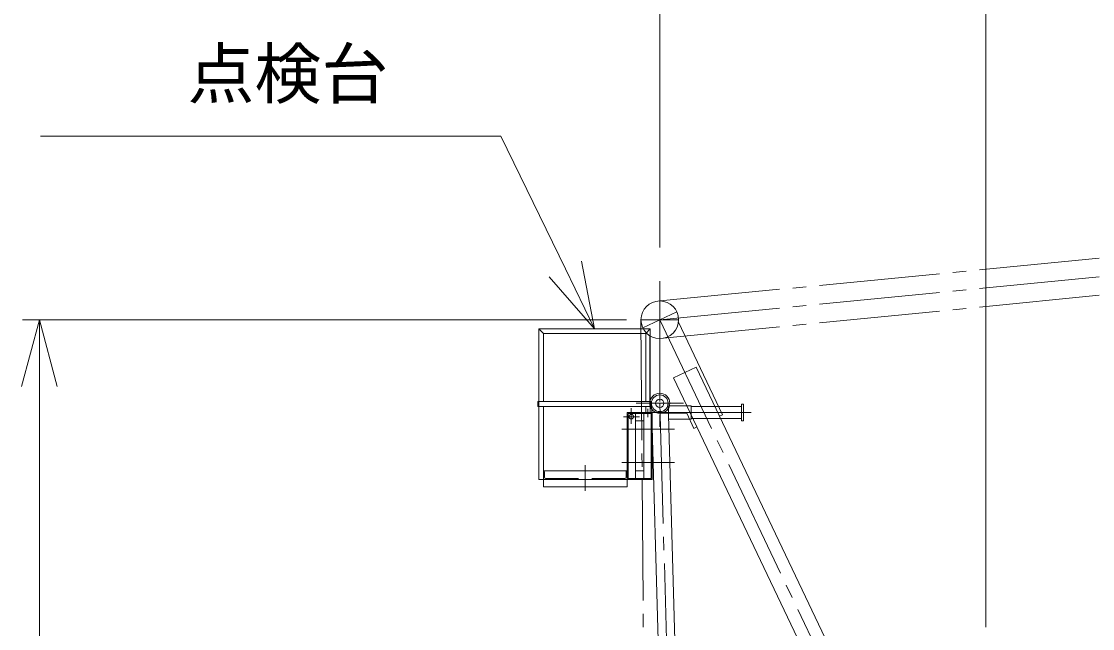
# Model space of a CAD drawing. Units: millimetres, scale not verified. Extents: x -26129 to 8851, y -24624 to 27521.
# Drawn here: x -25719 to -19314, y 6022 to 9656 of the extents above; entities that cross this region are included whole.
import ezdxf
from ezdxf.enums import TextEntityAlignment as Align

# ---------------------------------------------------------------- set-up
doc = ezdxf.new("R2010")
doc.units = ezdxf.units.MM
doc.header["$LTSCALE"] = 80
doc.linetypes.add('CHAIN2', pattern=[12, 9, -1, 1, -1])
doc.linetypes.add('DASHED2', pattern=[3, 2, -1])
for name, color, linetype, lineweight in [('0-4_05 寸法', 7, 'Continuous', 18), ('0-5_10 当社外形線', 3, 'Continuous', 18), ('0-6_12 当社中心線', 3, 'CHAIN2', 18), ('0-7_13 当社破線', 3, 'DASHED2', 18), ('0-A_30 関連外形線', 6, 'Continuous', 18)]:
    doc.layers.add(name, color=color, linetype=linetype, lineweight=lineweight)
doc.styles.add('ＭＳ ゴシック', font='')
doc.styles.get('ＭＳ ゴシック').set_extended_font_data('MS Gothic')

msp = doc.modelspace()

# ---------------------------------------------------------------- linework, layer by layer
at = {"layer": '0-4_05 寸法'}
for p, q in [((-21901.74, 8302.11), (-21901.74, 9957.16)), ((-19951.74, 6030.55), (-19951.74, 9957.16)), ((-22101.74, 7870.57), (-25711.61, 7870.57)), ((-25611.61, 7870.57), (-25611.61, 7470.57)), ((-25611.61, 4270.54), (-25611.61, 7470.57))]:
    msp.add_line(p, q, dxfattribs=at)
for points in [[(-22291.58, 7815.57), (-22466.5, 8175.3), (-22852.21, 8968.47), (-25605.54, 8968.47)], [(-22370.12, 8222.17), (-22291.58, 7815.57), (-22562.89, 8128.43)], [(-25718.79, 7470.57), (-25611.61, 7870.57), (-25504.43, 7470.57)]]:
    msp.add_lwpolyline(points, dxfattribs=at)
at = {"layer": '0-5_10 当社外形線'}
for p, q in [((-21958.83, 7815.57), (-22624.33, 7815.57)), ((-22597.33, 7788.57), (-22624.33, 7815.57)), ((-22624.33, 7815.57), (-22624.33, 6915.57)), ((-21958.83, 7815.57), (-22624.33, 7815.57)), ((-22597.33, 7788.57), (-22624.33, 7815.57)), ((-22624.33, 7815.57), (-22624.33, 6915.57)), ((-21958.83, 7815.57), (-21985.83, 7788.57)), ((-21958.83, 7815.57), (-21985.83, 7788.57)), ((-21958.83, 7815.57), (-21958.83, 7315.57)), ((-21958.83, 7815.57), (-21958.83, 7315.57)), ((-21790.06, 7856.99), (-21525.89, 7301.96)), ((-21790.06, 7856.99), (-21525.89, 7301.96)), ((-22597.33, 7788.57), (-22597.33, 7380.57)), ((-21985.83, 7788.57), (-22597.33, 7788.57)), ((-22597.33, 7788.57), (-22597.33, 7380.57)), ((-21985.83, 7788.57), (-22597.33, 7788.57)), ((-21985.83, 7788.57), (-21985.83, 7380.57)), ((-21985.83, 7788.57), (-21985.83, 7380.57)), ((-21961.74, 7370.57), (-21961.74, 7775.41)), ((-21961.74, 7370.57), (-21961.74, 7775.41)), ((-21819.04, 7522.31), (-21683.6, 7586.78)), ((-21819.04, 7522.31), (-21683.6, 7586.78)), ((-21683.6, 7586.78), (-19389.1, 2766.01)), ((-21683.6, 7586.78), (-19389.1, 2766.01)), ((-21819.04, 7522.31), (-19524.54, 2701.55)), ((-21819.04, 7522.31), (-19524.54, 2701.55)), ((-22630.33, 7380.57), (-22630.33, 7350.57)), ((-21952.83, 7380.57), (-22630.33, 7380.57)), ((-22630.33, 7380.57), (-22630.33, 7350.57)), ((-21952.83, 7380.57), (-22630.33, 7380.57)), ((-21952.83, 7380.57), (-21952.83, 7350.57)), ((-21952.83, 7380.57), (-21952.83, 7350.57)), ((-21951.72, 7369.15), (-21853.72, 3939.12)), ((-21951.72, 7369.15), (-21853.72, 3939.12)), ((-21851.76, 7372), (-21753.76, 3941.97)), ((-21851.76, 7372), (-21753.76, 3941.97)), ((-21952.83, 7350.57), (-22630.33, 7350.57)), ((-21952.83, 7350.57), (-22630.33, 7350.57)), ((-22597.33, 7350.57), (-22597.33, 6915.57)), ((-22597.33, 7350.57), (-22597.33, 6915.57)), ((-22097.33, 6915.57), (-22097.33, 7315.57)), ((-22097.33, 7315.57), (-21947.33, 7315.57)), ((-22097.33, 6915.57), (-22097.33, 7315.57)), ((-22097.33, 7315.57), (-21947.33, 7315.57)), ((-22091.33, 6921.57), (-22091.33, 7309.57)), ((-22091.33, 7309.57), (-21953.33, 7309.57)), ((-22091.33, 6921.57), (-22091.33, 7309.57)), ((-22091.33, 7309.57), (-21953.33, 7309.57)), ((-22047.33, 6921.57), (-22047.33, 7309.57)), ((-22047.33, 6921.57), (-22047.33, 7309.57)), ((-21997.33, 7309.57), (-21997.33, 6921.57)), ((-21997.33, 7309.57), (-21997.33, 6921.57)), ((-21985.83, 7350.57), (-21985.83, 7315.57)), ((-21985.83, 7350.57), (-21985.83, 7315.57)), ((-21958.83, 7315.57), (-21985.83, 7315.57)), ((-21958.83, 7315.57), (-21985.83, 7315.57)), ((-21953.33, 7309.57), (-21953.33, 6921.57)), ((-21953.33, 7309.57), (-21953.33, 6921.57)), ((-21947.33, 7315.57), (-21947.33, 6915.57)), ((-21947.33, 7315.57), (-21947.33, 6915.57)), ((-21900.02, 7310.6), (-21740.42, 7310.6)), ((-21900.02, 7310.6), (-21740.42, 7310.6)), ((-21843.64, 7355.57), (-21714.6, 7355.57)), ((-21843.64, 7355.57), (-21714.6, 7355.57)), ((-21740.42, 7310.6), (-21697.45, 7220.3)), ((-21740.42, 7310.6), (-21697.45, 7220.3)), ((-21714.6, 7355.57), (-21714.6, 7275.58)), ((-21714.6, 7355.57), (-21714.6, 7275.58)), ((-21714.6, 7350.58), (-21414.42, 7350.58)), ((-21714.6, 7350.58), (-21414.42, 7350.58)), ((-21543.95, 7293.37), (-21525.89, 7301.96)), ((-21543.95, 7293.37), (-21525.89, 7301.96)), ((-21401.74, 7365.58), (-21413.74, 7365.58)), ((-21413.74, 7365.58), (-21413.74, 7265.57)), ((-21401.74, 7365.58), (-21413.74, 7365.58)), ((-21413.74, 7365.58), (-21413.74, 7265.57)), ((-21401.74, 7365.58), (-21401.74, 7265.57)), ((-21401.74, 7365.58), (-21401.74, 7265.57)), ((-22047.33, 7265.57), (-21997.33, 7265.57)), ((-22047.33, 7265.57), (-21997.33, 7265.57)), ((-21849, 7275.58), (-21714.6, 7275.58)), ((-21849, 7275.58), (-21714.6, 7275.58)), ((-21714.6, 7280.58), (-21414.42, 7280.58)), ((-21714.6, 7280.58), (-21414.42, 7280.58)), ((-21401.74, 7265.57), (-21413.74, 7265.57)), ((-21401.74, 7265.57), (-21413.74, 7265.57)), ((-21697.45, 7220.3), (-21679.39, 7228.9)), ((-21697.45, 7220.3), (-21679.39, 7228.9)), ((-22597.33, 6915.57), (-22597.33, 6965.57)), ((-22595.83, 6965.57), (-22597.33, 6965.57)), ((-22597.33, 6915.57), (-22597.33, 6965.57)), ((-22595.83, 6965.57), (-22597.33, 6965.57)), ((-22591.33, 6928.07), (-22591.33, 6961.07)), ((-22591.33, 6928.07), (-22591.33, 6961.07)), ((-22584.83, 6921.57), (-22551.83, 6921.57)), ((-22584.83, 6921.57), (-22551.83, 6921.57)), ((-22109.83, 6921.57), (-22142.83, 6921.57)), ((-22109.83, 6921.57), (-22142.83, 6921.57)), ((-22103.33, 6928.07), (-22103.33, 6961.07)), ((-22103.33, 6928.07), (-22103.33, 6961.07)), ((-22098.83, 6965.57), (-22097.33, 6965.57)), ((-22098.83, 6965.57), (-22097.33, 6965.57)), ((-22097.33, 6915.57), (-22097.33, 6965.57)), ((-22097.33, 6915.57), (-22097.33, 6965.57)), ((-21953.33, 6921.57), (-22091.33, 6921.57)), ((-21953.33, 6921.57), (-22091.33, 6921.57)), ((-21997.33, 6965.57), (-22047.33, 6965.57)), ((-21997.33, 6965.57), (-22047.33, 6965.57)), ((-22597.33, 6915.57), (-22624.33, 6915.57)), ((-22597.33, 6915.57), (-22624.33, 6915.57)), ((-22597.33, 6871.57), (-22597.33, 6915.57)), ((-22597.33, 6871.57), (-22597.33, 6915.57)), ((-22597.33, 6915.57), (-22547.33, 6915.57)), ((-22597.33, 6915.57), (-22547.33, 6915.57)), ((-22597.33, 6871.57), (-22097.33, 6871.57)), ((-22597.33, 6871.57), (-22097.33, 6871.57)), ((-22547.33, 6917.07), (-22547.33, 6915.57)), ((-22547.33, 6917.07), (-22547.33, 6915.57)), ((-22147.33, 6917.07), (-22147.33, 6915.57)), ((-22147.33, 6917.07), (-22147.33, 6915.57)), ((-22097.33, 6915.57), (-22147.33, 6915.57)), ((-22097.33, 6915.57), (-22147.33, 6915.57)), ((-22097.33, 6871.57), (-22097.33, 6915.57)), ((-21947.33, 6915.57), (-22097.33, 6915.57)), ((-22097.33, 6871.57), (-22097.33, 6915.57)), ((-21947.33, 6915.57), (-22097.33, 6915.57))]:
    msp.add_line(p, q, dxfattribs=at)
msp.add_lwpolyline([(-22097.33, 6915.57), (-22597.33, 6915.57), (-22597.33, 6965.57), (-22097.33, 6965.57)], close=True, dxfattribs=at)
msp.add_lwpolyline([(-22097.33, 6915.57), (-22597.33, 6915.57), (-22597.33, 6965.57), (-22097.33, 6965.57)], close=True, dxfattribs=at)
msp.add_lwpolyline([(-21947.33, 6915.57), (-22597.33, 6915.57), (-22097.33, 6915.57)], dxfattribs=at)
msp.add_lwpolyline([(-21947.33, 6915.57), (-22597.33, 6915.57), (-22097.33, 6915.57)], dxfattribs=at)
for centre, radius in [((-21901.74, 7870.57), 112.5), ((-21901.74, 7870.57), 112.5), ((-21901.74, 7370.57), 60), ((-21901.74, 7370.57), 60), ((-21901.74, 7370.57), 50), ((-21901.74, 7370.57), 50), ((-21901.74, 7370.57), 25), ((-21901.74, 7370.57), 25)]:
    msp.add_circle(centre, radius, dxfattribs=at)
for centre, radius, start, end in [((-22595.83, 6961.07), 4.5, 0, 90), ((-22595.83, 6961.07), 4.5, 0, 90), ((-22584.83, 6928.07), 6.5, 180, 270), ((-22584.83, 6928.07), 6.5, 180, 270), ((-22551.83, 6917.07), 4.5, 0, 90), ((-22551.83, 6917.07), 4.5, 0, 90), ((-22142.83, 6917.07), 4.5, 90, 180), ((-22142.83, 6917.07), 4.5, 90, 180), ((-22109.83, 6928.07), 6.5, 270, 0), ((-22109.83, 6928.07), 6.5, 270, 0), ((-22098.83, 6961.07), 4.5, 90, 180), ((-22098.83, 6961.07), 4.5, 90, 180)]:
    msp.add_arc(centre, radius, start, end, dxfattribs=at)
at = {"layer": '0-6_12 当社中心線'}
for p, q in [((-21901.74, 7983.07), (-5044.15, 9620.14)), ((-21901.74, 7870.57), (-5044.15, 9520.13)), ((-21901.74, 7758.07), (-5044.15, 9420.14)), ((-21901.74, 7983.07), (-16709.73, 8487.28)), ((-21901.74, 7870.57), (-16709.73, 8378.62)), ((-21901.74, 7758.07), (-16709.73, 8269.98)), ((-21901.74, 8102.11), (-21901.74, 7228.89)), ((-21901.74, 8102.11), (-21901.74, 7228.89)), ((-22003.32, 7822.23), (-21800.16, 7918.92)), ((-22003.32, 7822.23), (-21800.16, 7918.92)), ((-22014.24, 7870.57), (-21789.24, 7870.57)), ((-22014.24, 7870.57), (-21981.74, 3363.57)), ((-22014.24, 7870.57), (-21789.24, 7870.57)), ((-22014.24, 7870.57), (-21981.74, 3363.57)), ((-21901.74, 7870.57), (-19385.91, 2584.8)), ((-21901.74, 7870.57), (-19385.91, 2584.8)), ((-22043.43, 7370.57), (-21760.05, 7370.57)), ((-22043.43, 7370.57), (-21760.05, 7370.57)), ((-21901.74, 7370.57), (-21801.74, 3870.57)), ((-21901.74, 7370.57), (-21801.74, 3870.57)), ((-22072.33, 7248.06), (-22072.33, 7341.95)), ((-22072.33, 7248.06), (-22072.33, 7341.95)), ((-22043.43, 7315.57), (-21354.63, 7315.57)), ((-22043.43, 7315.57), (-21354.63, 7315.57)), ((-21972.33, 7287.46), (-21972.33, 7337.04)), ((-21972.33, 7287.46), (-21972.33, 7337.04)), ((-22119.64, 7290.57), (-22023.28, 7290.57)), ((-22119.64, 7290.57), (-22023.28, 7290.57)), ((-21924.15, 7215.57), (-21970.51, 7215.57)), ((-21924.15, 7215.57), (-21970.51, 7215.57)), ((-21947.33, 7222.57), (-21953.33, 7222.57)), ((-21947.33, 7222.57), (-21953.33, 7222.57)), ((-21947.33, 7208.57), (-21953.33, 7208.57)), ((-21947.33, 7208.57), (-21953.33, 7208.57)), ((-22347.33, 6999.71), (-22347.33, 6846.74)), ((-22347.33, 6999.71), (-22347.33, 6846.74)), ((-21924.15, 7015.57), (-21970.51, 7015.57)), ((-21924.15, 7015.57), (-21970.51, 7015.57)), ((-21947.33, 7022.57), (-21953.33, 7022.57)), ((-21947.33, 7022.57), (-21953.33, 7022.57)), ((-21947.33, 7008.57), (-21953.33, 7008.57)), ((-21947.33, 7008.57), (-21953.33, 7008.57))]:
    msp.add_line(p, q, dxfattribs=at)
at = {"layer": '0-6_12 当社中心線', "color": 6}
for p, q in [((-21813.02, 7215.57), (-22128.49, 7215.57)), ((-21813.02, 7215.57), (-22128.49, 7215.57)), ((-21813.02, 7015.57), (-22128.49, 7015.57))]:
    msp.add_line(p, q, dxfattribs=at)
at = {"layer": '0-7_13 当社破線'}
msp.add_line((-22147.33, 6921.57), (-22547.33, 6921.57), dxfattribs=at)
msp.add_line((-22147.33, 6921.57), (-22547.33, 6921.57), dxfattribs=at)
msp.add_circle((-22072.33, 7290.57), 13.5, dxfattribs=at)
msp.add_circle((-22072.33, 7290.57), 13.5, dxfattribs=at)
at = {"layer": '0-A_30 関連外形線'}
msp.add_line((-21813.02, 7015.57), (-22128.49, 7015.57), dxfattribs=at)

# ---------------------------------------------------------------- texts
at = {"layer": '0-4_05 寸法', "style": 'ＭＳ ゴシック'}
msp.add_text('点検台', height=293.3, dxfattribs=at).set_placement((-24725.54, 9108.47), align=Align.BOTTOM_LEFT)

doc.saveas('drawing.dxf')
